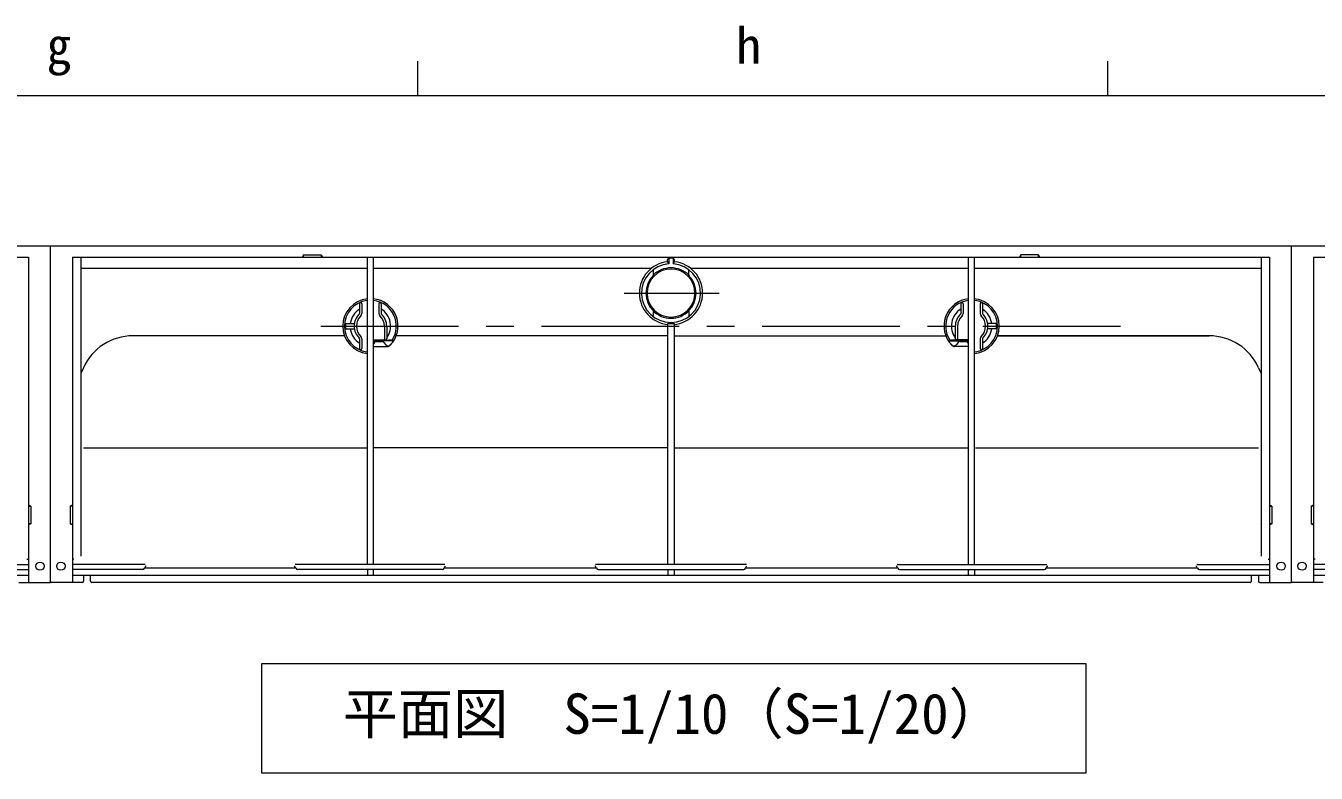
# Model space of a CAD drawing. Units: millimetres, scale not verified. Extents: x -1916 to 1917, y -1364 to 1364.
# Drawn here: x -243.6 to 224.3, y 1092.8 to 1364.1 of the extents above; entities that cross this region are included whole.
import ezdxf
from ezdxf.enums import TextEntityAlignment as Align

# ---------------------------------------------------------------- set-up
doc = ezdxf.new("R2010")
doc.units = ezdxf.units.MM
doc.header["$LTSCALE"] = 10
doc.linetypes.add('CHAIN1', pattern=[8, 5, -1, 1, -1])
for name, color, linetype, lineweight in [('1-6_F-6', 3, 'Continuous', 18), ('2-C', 7, 'Continuous', 18), ('3-C', 7, 'Continuous', 18), ('F-4', 7, 'Continuous', 18)]:
    doc.layers.add(name, color=color, linetype=linetype, lineweight=lineweight)
doc.styles.add('ＭＳ ゴシック', font='')
doc.styles.get('ＭＳ ゴシック').set_extended_font_data('MS Gothic')

msp = doc.modelspace()

# ---------------------------------------------------------------- linework, layer by layer
at = {"layer": '1-6_F-6'}
msp.add_lwpolyline([(-157.99, 1132.63), (140.75, 1132.63), (140.75, 1092.85), (-157.99, 1092.85)], close=True, dxfattribs=at)
at = {"layer": '2-C'}
for p, q in [((215.38, 1284.09), (-234.62, 1284.09)), ((-234.62, 1162.45), (-234.62, 1284.09)), ((215.38, 1162.45), (215.38, 1284.09)), ((-226.62, 1280.09), (-226.62, 1162.09)), ((-226.62, 1280.09), (207.38, 1280.09)), ((-223.59, 1280.09), (-223.59, 1171.64)), ((-136.42, 1280.99), (-135.97, 1280.09)), ((-119.71, 1168.58), (-119.71, 1280.09)), ((-117.53, 1168.58), (-117.53, 1280.09)), ((-10.42, 1277.75), (-10.86, 1278.49)), ((-8.82, 1279.76), (-10.42, 1279.76)), ((-10.42, 1279.76), (-10.42, 1277.75)), ((-8.82, 1279.76), (-8.82, 1277.75)), ((-8.82, 1277.75), (-8.38, 1278.49)), ((98.29, 1168.58), (98.29, 1280.09)), ((100.47, 1168.58), (100.47, 1280.09)), ((123.58, 1280.99), (124.03, 1280.09)), ((204.35, 1280.09), (204.35, 1171.64)), ((207.38, 1280.09), (207.38, 1162.09)), ((-223.59, 1276.13), (-119.9, 1276.13)), ((-223.59, 1274.68), (-223.59, 1274.68)), ((-223.59, 1273.88), (-223.59, 1273.88)), ((-223.59, 1273.38), (-223.59, 1273.38)), ((-223.59, 1273.09), (-223.59, 1273.09)), ((-117.34, 1276.13), (-16.67, 1276.13)), ((-16.12, 1275.47), (-16.12, 1275.58)), ((-16.12, 1273.53), (-16.12, 1273.46)), ((-16.12, 1273.53), (-16.12, 1273.46)), ((-3.12, 1275.58), (-3.12, 1275.47)), ((-3.12, 1275.58), (-3.12, 1275.47)), ((-3.12, 1273.53), (-3.12, 1275.47)), ((-3.12, 1273.46), (-3.12, 1273.53)), ((-3.12, 1273.53), (-3.12, 1273.46)), ((-2.57, 1276.13), (98.1, 1276.13)), ((100.66, 1276.13), (204.35, 1276.13)), ((204.35, 1274.68), (204.35, 1274.68)), ((204.35, 1273.88), (204.35, 1273.88)), ((204.35, 1273.38), (204.35, 1273.38)), ((204.35, 1273.09), (204.35, 1273.09)), ((-122.55, 1263.19), (-122.55, 1259.65)), ((-122.05, 1258.82), (-122.05, 1258.81)), ((-122.05, 1258.82), (-122.05, 1258.81)), ((-121.69, 1263.19), (-121.69, 1259.65)), ((-115.55, 1263.19), (-115.55, 1259.65)), ((-115.19, 1258.81), (-115.19, 1258.82)), ((-114.69, 1263.19), (-114.69, 1259.53)), ((-16.12, 1260.72), (-16.12, 1260.66)), ((-16.12, 1258.61), (-16.12, 1258.72)), ((-3.12, 1260.66), (-3.12, 1260.72)), ((-3.12, 1258.72), (-3.12, 1258.61)), ((95.45, 1263.19), (95.45, 1259.53)), ((95.95, 1258.81), (95.95, 1258.82)), ((96.31, 1263.19), (96.31, 1259.65)), ((102.45, 1263.19), (102.45, 1259.65)), ((102.81, 1258.82), (102.81, 1258.81)), ((102.81, 1258.82), (102.81, 1258.81)), ((103.31, 1263.19), (103.31, 1259.65)), ((-127.6, 1256.09), (-124.47, 1256.09)), ((-127.6, 1254.09), (-124.47, 1254.09)), ((-113.55, 1255.09), (-113.55, 1250.5)), ((-113.55, 1255.09), (-113.55, 1250.5)), ((-112.69, 1255.09), (-112.69, 1250.5)), ((-10.71, 1168.45), (-10.71, 1256.07)), ((-10.21, 1256.03), (-10.21, 1256.03)), ((-9.03, 1256.03), (-9.03, 1256.03)), ((-8.53, 1256.07), (-8.53, 1168.45)), ((93.45, 1255.09), (93.45, 1250.5)), ((94.31, 1255.09), (94.31, 1250.5)), ((94.31, 1255.09), (94.31, 1250.5)), ((108.36, 1256.09), (105.23, 1256.09)), ((108.36, 1254.09), (105.23, 1254.09)), ((-127.99, 1251.59), (-204.72, 1251.59)), ((-127.99, 1251.59), (-204.72, 1251.59)), ((-122.55, 1250.52), (-122.55, 1246.99)), ((-121.69, 1250.53), (-121.69, 1246.99)), ((-117.53, 1250.08), (-113.06, 1250.08)), ((-110.3, 1249.8), (-117.53, 1249.8)), ((-117.02, 1249.32), (-117.52, 1248.69)), ((-117.02, 1249.66), (-117.02, 1249.66)), ((-117.02, 1249.32), (-117.02, 1249.66)), ((-113.82, 1249.66), (-113.82, 1249.66)), ((-113.82, 1249.32), (-113.82, 1249.66)), ((-113.82, 1249.32), (-112.99, 1248.28)), ((-113.15, 1250.1), (-113.09, 1250.1)), ((-113.02, 1250.03), (-111.91, 1250.03)), ((-110.7, 1250.02), (-110.3, 1249.8)), ((-10.71, 1251.59), (-109.24, 1251.59)), ((-8.53, 1251.59), (90.01, 1251.59)), ((91.46, 1250.02), (91.06, 1249.8)), ((91.06, 1249.8), (98.29, 1249.8)), ((93.78, 1250.03), (92.67, 1250.03)), ((94.58, 1249.32), (93.75, 1248.28)), ((93.85, 1250.1), (93.78, 1250.03)), ((98.29, 1250.08), (93.82, 1250.08)), ((93.91, 1250.1), (93.85, 1250.1)), ((93.91, 1250.1), (93.85, 1250.1)), ((94.58, 1249.32), (94.58, 1249.66)), ((94.58, 1249.66), (94.58, 1249.66)), ((97.78, 1249.32), (97.78, 1249.66)), ((97.78, 1249.66), (97.78, 1249.66)), ((97.78, 1249.32), (98.28, 1248.69)), ((102.45, 1250.53), (102.45, 1246.99)), ((103.31, 1250.52), (103.31, 1246.99)), ((185.48, 1251.59), (108.76, 1251.59)), ((108.76, 1251.59), (185.48, 1251.59)), ((-117.53, 1247.69), (-112.46, 1247.69)), ((-117.22, 1247.69), (-117.24, 1247.69)), ((98.29, 1247.69), (93.22, 1247.69)), ((97.98, 1247.69), (98, 1247.69)), ((-222.68, 1239.99), (-223.59, 1237.96)), ((203.44, 1239.99), (204.35, 1237.96)), ((-223.59, 1210.89), (-223.59, 1210.89)), ((-223.59, 1209.29), (-223.59, 1209.29)), ((-222.68, 1210.89), (-120.02, 1210.89)), ((-10.71, 1210.89), (-117.22, 1210.89)), ((-8.53, 1210.89), (97.98, 1210.89)), ((100.78, 1210.89), (203.44, 1210.89)), ((204.35, 1210.89), (204.35, 1210.89)), ((204.35, 1209.29), (204.35, 1209.29)), ((-223.59, 1206.11), (-223.59, 1206.12)), ((204.35, 1206.11), (204.35, 1206.12)), ((-227.52, 1189.79), (-226.62, 1190.24)), ((-226.61, 1189.79), (-227.52, 1189.79)), ((-227.52, 1183.39), (-226.61, 1183.39)), ((-223.32, 1183.14), (-223.32, 1183.14)), ((204.09, 1183.14), (204.09, 1183.14)), ((208.28, 1183.39), (207.38, 1182.94)), ((-226.12, 1170.53), (-226.62, 1170.53)), ((206.88, 1170.53), (207.38, 1170.53)), ((-200.35, 1168.58), (-226.62, 1168.58)), ((-201.18, 1166.77), (-226.62, 1166.77)), ((-200.44, 1167.39), (-200.09, 1168.06)), ((-200.09, 1168.06), (-200.44, 1167.39)), ((-200.44, 1167.39), (-145.76, 1167.39)), ((-145.68, 1167.24), (-146.08, 1168.02)), ((-91.69, 1168.58), (-145.85, 1168.58)), ((-92.53, 1166.77), (-145.01, 1166.77)), ((-119.71, 1166.77), (-119.71, 1164.58)), ((-117.53, 1164.58), (-117.53, 1166.77)), ((-91.86, 1167.24), (-91.43, 1168.06)), ((-91.78, 1167.39), (-36.76, 1167.39)), ((-36.68, 1167.24), (-37.11, 1168.06)), ((17.61, 1168.58), (-36.85, 1168.58)), ((-36.01, 1166.77), (16.77, 1166.77)), ((-10.71, 1166.77), (-10.71, 1164.58)), ((-8.53, 1166.77), (-8.53, 1164.58)), ((17.44, 1167.24), (17.87, 1168.06)), ((17.52, 1167.39), (72.54, 1167.39)), ((72.62, 1167.24), (72.19, 1168.06)), ((72.45, 1168.58), (126.61, 1168.58)), ((73.35, 1166.77), (125.77, 1166.77)), ((98.29, 1164.58), (98.29, 1166.77)), ((100.47, 1166.77), (100.47, 1164.58)), ((126.44, 1167.24), (126.85, 1168.02)), ((126.52, 1167.39), (181.2, 1167.39)), ((181.2, 1167.39), (180.85, 1168.06)), ((181.11, 1168.58), (207.38, 1168.58)), ((181.94, 1166.77), (207.38, 1166.77)), ((-223.12, 1162.09), (-234.62, 1162.09)), ((207.38, 1164.59), (-226.62, 1164.59)), ((-222.62, 1164.59), (-222.62, 1162.59)), ((-220.11, 1162.6), (-220.11, 1164.59)), ((200.37, 1162.1), (-219.61, 1162.1)), ((-9.62, 1162.09), (-9.62, 1162.1)), ((200.87, 1162.6), (200.87, 1164.59)), ((203.38, 1164.59), (203.38, 1162.59)), ((203.88, 1162.09), (215.38, 1162.09))]:
    msp.add_line(p, q, dxfattribs=at)
at = {"layer": '2-C', "color": 4, "linetype": 'CHAIN1', "lineweight": 5}
for p, q in [((-26.58, 1267.09), (7.88, 1267.09)), ((-136.61, 1255.09), (155.38, 1255.09))]:
    msp.add_line(p, q, dxfattribs=at)
at = {"layer": '2-C'}
for points in [[(-142.82, 1280.08), (-142.82, 1280.99), (-143.27, 1280.09)], [(-142.82, 1280.99), (-136.42, 1280.99), (-136.42, 1280.08)], [(-10.86, 1278.49), (-10.86, 1279.09), (-10.42, 1279.76)], [(-8.38, 1278.49), (-8.38, 1279.09), (-8.82, 1279.76)], [(117.18, 1280.08), (117.18, 1280.99), (116.73, 1280.09)], [(123.58, 1280.08), (123.58, 1280.99), (117.18, 1280.99)], [(-16.12, 1275.58), (-16.12, 1275.47), (-16.12, 1273.53)], [(-16.12, 1260.72), (-16.12, 1260.66), (-16.12, 1258.72), (-16.12, 1258.61)], [(-3.12, 1260.72), (-3.12, 1260.66), (-3.12, 1258.72), (-3.12, 1258.61)], [(-113.15, 1250.1), (-113.09, 1250.1), (-113.02, 1250.03)], [(-227.52, 1189.79), (-227.52, 1183.39), (-226.62, 1182.94)], [(207.37, 1189.79), (208.28, 1189.79), (207.38, 1190.24)], [(208.28, 1189.79), (208.28, 1183.39), (207.37, 1183.39)], [(-234.62, 1162.09), (-234.62, 1162.45), (-234.62, 1162.09)], [(215.38, 1162.45), (215.38, 1162.09), (215.38, 1162.45)]]:
    msp.add_lwpolyline(points, dxfattribs=at)
for centre in [(-230.82, 1167.99), (211.58, 1167.99)]:
    msp.add_circle(centre, 1.5, dxfattribs=at)
for centre, radius, start, end in [((-9.62, 1267.09), 11.46, 96.2034, 264.5383), ((-9.62, 1267.09), 10.69, 94.3079, 85.6921), ((-9.62, 1267.09), 11.46, 275.4617, 83.7966), ((-9.62, 1267.09), 9.1, 135.5766, 224.4234), ((-9.62, 1267.09), 8.7, 90, 270), ((-9.62, 1267.09), 9.15, 44.7072, 135.2928), ((-9.62, 1267.09), 8.7, 270, 90), ((-9.62, 1267.09), 9.1, 315.5766, 44.4234), ((-118.62, 1255.09), 10.01, 96.2677, 263.7323), ((-118.62, 1255.09), 9.4, 97.5142, 262.4858), ((-122.12, 1263.19), 0.433, 360, 180.0097), ((-118.62, 1255.09), 10.01, 316.0062, 83.7323), ((-118.62, 1255.09), 9.4, 327.3826, 82.4853), ((-115.12, 1263.19), 0.433, 359.9999, 180), ((99.38, 1255.09), 10.01, 96.2677, 223.9938), ((99.38, 1255.09), 9.4, 97.5147, 212.6174), ((95.88, 1263.19), 0.433, 0, 180.0001), ((99.38, 1255.09), 10.01, 276.2677, 83.7323), ((99.38, 1255.09), 9.4, 277.5142, 82.4858), ((102.88, 1263.19), 0.433, 359.9903, 180), ((-118.62, 1255.09), 7.34, 122.3804, 172.1581), ((-118.62, 1255.09), 5.93, 132.6562, 227.2251), ((-118.62, 1255.09), 5.07, 132.6423, 227.3457), ((-122.82, 1259.65), 0.263, 312.1805, 0.3864), ((-122.82, 1259.65), 0.263, 312.1792, 0.3901), ((-122.82, 1259.65), 1.13, 312.6423, 0), ((-114.42, 1259.65), 1.13, 180, 227.3577), ((-118.62, 1255.09), 5.07, 0, 47.3577), ((-118.62, 1255.09), 7.34, 323.8895, 57.6197), ((-118.62, 1255.09), 5.93, 0.0001, 48.479), ((-9.62, 1267.09), 9.15, 224.7072, 270), ((-9.62, 1267.09), 9.15, 270, 315.2928), ((99.38, 1255.09), 7.34, 122.3803, 216.1105), ((99.38, 1255.09), 5.93, 131.521, 179.9999), ((99.38, 1255.09), 5.07, 132.6423, 180), ((95.18, 1259.65), 1.13, 312.6423, 360), ((103.58, 1259.65), 1.13, 180, 227.3577), ((99.38, 1255.09), 5.07, 312.6543, 47.3577), ((99.38, 1255.09), 7.34, 7.8419, 57.6196), ((103.58, 1259.65), 0.263, 179.6099, 227.8208), ((103.58, 1259.65), 0.263, 179.6136, 227.8195), ((99.38, 1255.09), 5.93, 312.7749, 47.3438), ((-118.62, 1255.09), 9.04, 173.632, 186.366), ((-118.62, 1255.09), 7.34, 187.8419, 237.6197), ((0.19, 1418.04), 162.34, 266.1506, 266.327), ((-9.62, 1267.07), 11.05, 266.9308, 273.0692), ((-19.43, 1418.04), 162.34, 273.673, 273.8494), ((99.38, 1255.09), 7.34, 302.3803, 352.1581), ((99.38, 1255.09), 9.04, 353.634, 6.368), ((-204.72, 1231.89), 19.7, 90, 155.7208), ((-122.85, 1250.52), 0.3, 0.0021, 47.2231), ((-122.85, 1250.52), 0.3, 0.0021, 47.2231), ((-122.82, 1250.53), 1.13, 0, 47.4112), ((-113.83, 1271.33), 21.93, 261.6432, 262.1005), ((-116.15, 1254.83), 5.28, 262.4, 266.3539), ((-115.57, 1264.1), 14.56, 266.3883, 268.3895), ((-115.41, 1270.92), 21.38, 268.4756, 269.9703), ((-115.42, 1269.79), 20.25, 269.993, 271.3715), ((-115.39, 1267.47), 17.94, 271.4823, 272.9308), ((-114.79, 1256), 6.45, 272.7745, 275.9669), ((-113.74, 1245.9), 3.7, 94.5728, 95.9243), ((-113.64, 1244.76), 4.85, 93.3983, 94.5876), ((-113.48, 1242.05), 7.57, 92.5238, 93.3983), ((-113.15, 1250.5), 0.4, 180.0066, 269.9931), ((-113.09, 1250.5), 0.4, 270.0084, 359.9909), ((-111.59, 1209.22), 40.82, 88.7444, 90.4446), ((-118.62, 1255.09), 9.92, 315.9734, 325.9817), ((-119.03, 1252.94), 9.28, 338.5337, 340.2212), ((99.79, 1252.94), 9.28, 199.7788, 201.4663), ((99.38, 1255.09), 9.92, 214.0182, 224.0266), ((92.35, 1209.22), 40.82, 89.5554, 91.2556), ((93.85, 1250.5), 0.4, 180.0091, 269.9916), ((93.91, 1250.5), 0.4, 270.0069, 359.9934), ((94.24, 1242.05), 7.57, 86.6017, 87.4762), ((94.4, 1244.76), 4.85, 85.4124, 86.6017), ((94.5, 1245.9), 3.7, 84.0757, 85.4272), ((95.55, 1256), 6.45, 264.0331, 267.2255), ((96.16, 1267.47), 17.94, 267.0692, 268.5177), ((96.18, 1269.79), 20.25, 268.6285, 270.007), ((96.17, 1270.92), 21.38, 270.0297, 271.5244), ((96.33, 1264.1), 14.56, 271.6105, 273.6117), ((96.91, 1254.83), 5.28, 273.6461, 277.6), ((94.59, 1271.33), 21.93, 277.8995, 278.3568), ((103.58, 1250.53), 1.13, 132.5888, 180), ((103.61, 1250.52), 0.3, 132.7769, 179.998), ((103.61, 1250.52), 0.3, 132.7769, 179.998), ((185.48, 1231.89), 19.7, 24.2792, 90), ((-122.12, 1246.99), 0.433, 180.0001, 360), ((-112.21, 1248.9), 1, 218.264, 315.9734), ((-112.49, 1249.2), 1.5, 271.4405, 315.462), ((93.25, 1249.2), 1.5, 224.538, 268.5595), ((92.97, 1248.9), 1, 224.0266, 321.736), ((102.88, 1246.99), 0.433, 180, 359.9999), ((-201.21, 1167.53), 0.757, 272.3609, 337.3837), ((-198.82, 1166.54), 1.83, 152.2983, 157.6315), ((-200.34, 1168.12), 0.454, 74.4391, 90.5347), ((-145.22, 1168.53), 0.998, 207.8387, 210.4387), ((-144.98, 1167.53), 0.757, 202.6436, 267.6119), ((-92.56, 1167.53), 0.757, 272.3609, 337.3837), ((-91.69, 1168.15), 0.424, 73.8618, 91.112), ((-36.85, 1168.15), 0.424, 88.888, 106.1382), ((-35.98, 1167.53), 0.757, 202.6436, 267.6119), ((16.74, 1167.53), 0.757, 272.3881, 337.3564), ((17.61, 1168.15), 0.424, 73.8618, 91.112), ((72.45, 1168.15), 0.424, 88.888, 106.1382), ((73.32, 1167.53), 0.757, 202.6163, 267.6391), ((125.74, 1167.53), 0.757, 272.3881, 337.3564), ((125.99, 1168.53), 0.998, 329.5612, 332.1614), ((181.1, 1168.12), 0.454, 89.4653, 105.5609), ((179.58, 1166.54), 1.83, 22.3685, 27.7017), ((181.97, 1167.53), 0.757, 202.6163, 267.6391), ((-223.12, 1162.59), 0.5, 270, 0), ((-219.61, 1162.6), 0.5, 180.001, 270.0021), ((200.37, 1162.6), 0.5, 269.9979, 359.999), ((203.88, 1162.59), 0.5, 180, 270)]:
    msp.add_arc(centre, radius, start, end, dxfattribs=at)
at = {"layer": '3-C'}
for p, q in [((-234.62, 1284.09), (-684.62, 1284.09)), ((-234.62, 1162.45), (-234.62, 1284.09)), ((665.38, 1284.09), (215.38, 1284.09)), ((215.38, 1162.45), (215.38, 1284.09)), ((-676.62, 1280.09), (-242.62, 1280.09)), ((-242.62, 1280.09), (-242.62, 1162.09)), ((223.38, 1280.09), (223.38, 1162.09)), ((223.38, 1280.09), (657.38, 1280.09)), ((222.48, 1189.79), (223.38, 1190.24)), ((223.39, 1189.79), (222.48, 1189.79)), ((-241.72, 1183.39), (-242.62, 1182.94)), ((222.48, 1183.39), (223.39, 1183.39)), ((-243.12, 1170.53), (-242.62, 1170.53)), ((223.88, 1170.53), (223.38, 1170.53)), ((-268.89, 1168.58), (-242.62, 1168.58)), ((-268.06, 1166.77), (-242.62, 1166.77)), ((249.65, 1168.58), (223.38, 1168.58)), ((248.82, 1166.77), (223.38, 1166.77)), ((-242.62, 1164.59), (-676.62, 1164.59)), ((-246.12, 1162.09), (-234.62, 1162.09)), ((226.88, 1162.09), (215.38, 1162.09)), ((657.38, 1164.59), (223.38, 1164.59))]:
    msp.add_line(p, q, dxfattribs=at)
for points in [[(-242.63, 1189.79), (-241.72, 1189.79), (-242.62, 1190.24)], [(-241.72, 1189.79), (-241.72, 1183.39), (-242.63, 1183.39)], [(222.48, 1189.79), (222.48, 1183.39), (223.38, 1182.94)], [(-234.62, 1162.45), (-234.62, 1162.09), (-234.62, 1162.45)], [(215.38, 1162.09), (215.38, 1162.45), (215.38, 1162.09)]]:
    msp.add_lwpolyline(points, dxfattribs=at)
for centre in [(-238.42, 1167.99), (219.18, 1167.99)]:
    msp.add_circle(centre, 1.5, dxfattribs=at)
at = {"layer": 'F-4'}
for p, q in [((-101.47, 1338.76), (-101.47, 1351.27)), ((148.8, 1338.76), (148.8, 1351.27)), ((-1915.97, 1338.76), (1900.73, 1338.76))]:
    msp.add_line(p, q, dxfattribs=at)

# ---------------------------------------------------------------- texts
at = {"layer": '1-6_F-6', "color": 7, "style": 'ＭＳ ゴシック'}
msp.add_text('平面図\u3000S=1/10（S=1/20）', height=14.66, dxfattribs=at).set_placement((-128.62, 1102.74), align=Align.BOTTOM_LEFT)
at = {"layer": 'F-4', "style": 'ＭＳ ゴシック'}
for s, p in [('h', (14.01, 1346.33)), ('g', (-236.04, 1346.33))]:
    msp.add_text(s, height=13.2, dxfattribs=at).set_placement(p, align=Align.BOTTOM_LEFT)

doc.saveas('drawing.dxf')
